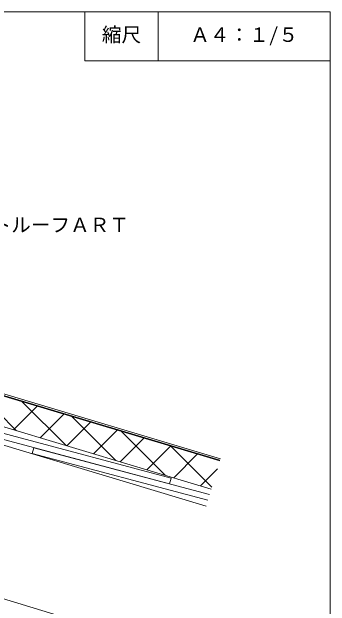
# Model space of a CAD drawing. Units: millimetres, scale not verified. Extents: x -675 to 675, y -471 to 460.
# Drawn here: x 351 to 675, y -145 to 460 of the extents above; entities that cross this region are included whole.
import ezdxf
from ezdxf.enums import TextEntityAlignment as Align

# ---------------------------------------------------------------- set-up
doc = ezdxf.new("R2010")
doc.units = ezdxf.units.MM
doc.header["$LTSCALE"] = 5
for name, color, linetype, lineweight in [('1-3_断熱材', 7, 'Continuous', 9), ('1-4_リベットルーフ', 3, 'Continuous', 9), ('1-A_元図・躯体', 7, 'Continuous', 9), ('1-B_その他', 30, 'Continuous', 18), ('E-E', 7, 'Continuous', 9), ('F-F', 7, 'Continuous', 9)]:
    doc.layers.add(name, color=color, linetype=linetype, lineweight=lineweight)
doc.styles.add('ＭＳ ゴシック', font='')
doc.styles.get('ＭＳ ゴシック').set_extended_font_data('MS Gothic')

msp = doc.modelspace()

# ---------------------------------------------------------------- linework, layer by layer
at = {"layer": '1-3_断熱材'}
for p, q in [((312.064, 76.844), (355.667, 33.241)), ((335.6, 70.57), (562.569, 2.581)), ((361.433, 62.832), (406.143, 18.121)), ((352.414, 34.216), (376.512, 58.314)), ((379.62, 26.066), (403.718, 50.165)), ((411.908, 47.711), (456.618, 3.001)), ((327.43, 41.7), (553.96, -26.158)), ((406.826, 17.917), (430.924, 42.015)), ((434.031, 9.767), (458.13, 33.866)), ((462.383, 32.591), (507.093, -12.119)), ((461.237, 1.618), (485.335, 25.716)), ((488.443, -6.532), (512.541, 17.566)), ((512.859, 17.471), (554.543, -24.213)), ((515.649, -14.681), (539.747, 9.417)), ((542.854, -22.831), (560.133, -5.553))]:
    msp.add_line(p, q, dxfattribs=at)
at = {"layer": '1-4_リベットルーフ'}
for p, q in [((330.394, 72.914), (562.756, 3.205)), ((330.825, 74.35), (563.186, 4.642))]:
    msp.add_line(p, q, dxfattribs=at)
at = {"layer": '1-A_元図・躯体'}
for p, q in [((0, 121.226), (548.792, -43.412)), ((0, -35.379), (505.749, -187.103))]:
    msp.add_line(p, q, dxfattribs=at)
at = {"layer": '1-B_その他'}
for p, q in [((371.637, 10.257), (373.182, 16.054)), ((373.182, 16.054), (552.301, -31.698)), ((550.578, -37.449), (371.637, 10.257))]:
    msp.add_line(p, q, dxfattribs=at)
msp.add_lwpolyline([(511.445, -20.809), (185.818, 66.002), (187.364, 71.8), (512.991, -15.012)], close=True, dxfattribs=at)
at = {"layer": 'F-F'}
msp.add_line((500, 460), (500, 410), dxfattribs=at)
for points in [[(-675, 460), (675, 460), (675, -440), (-675, -440)], [(425, 460), (425, 410), (675, 410)]]:
    msp.add_lwpolyline(points, dxfattribs=at)

# ---------------------------------------------------------------- texts
at = {"layer": 'E-E', "style": 'ＭＳ ゴシック'}
for s, p in [('縮尺', (442.5, 425)), ('Ａ４：１/５', (532.5, 425)), ('リベットルーフＡＲＴ', (270.182, 231.302))]:
    msp.add_text(s, height=14.66, dxfattribs=at).set_placement(p, align=Align.BOTTOM_LEFT)

doc.saveas('drawing.dxf')
